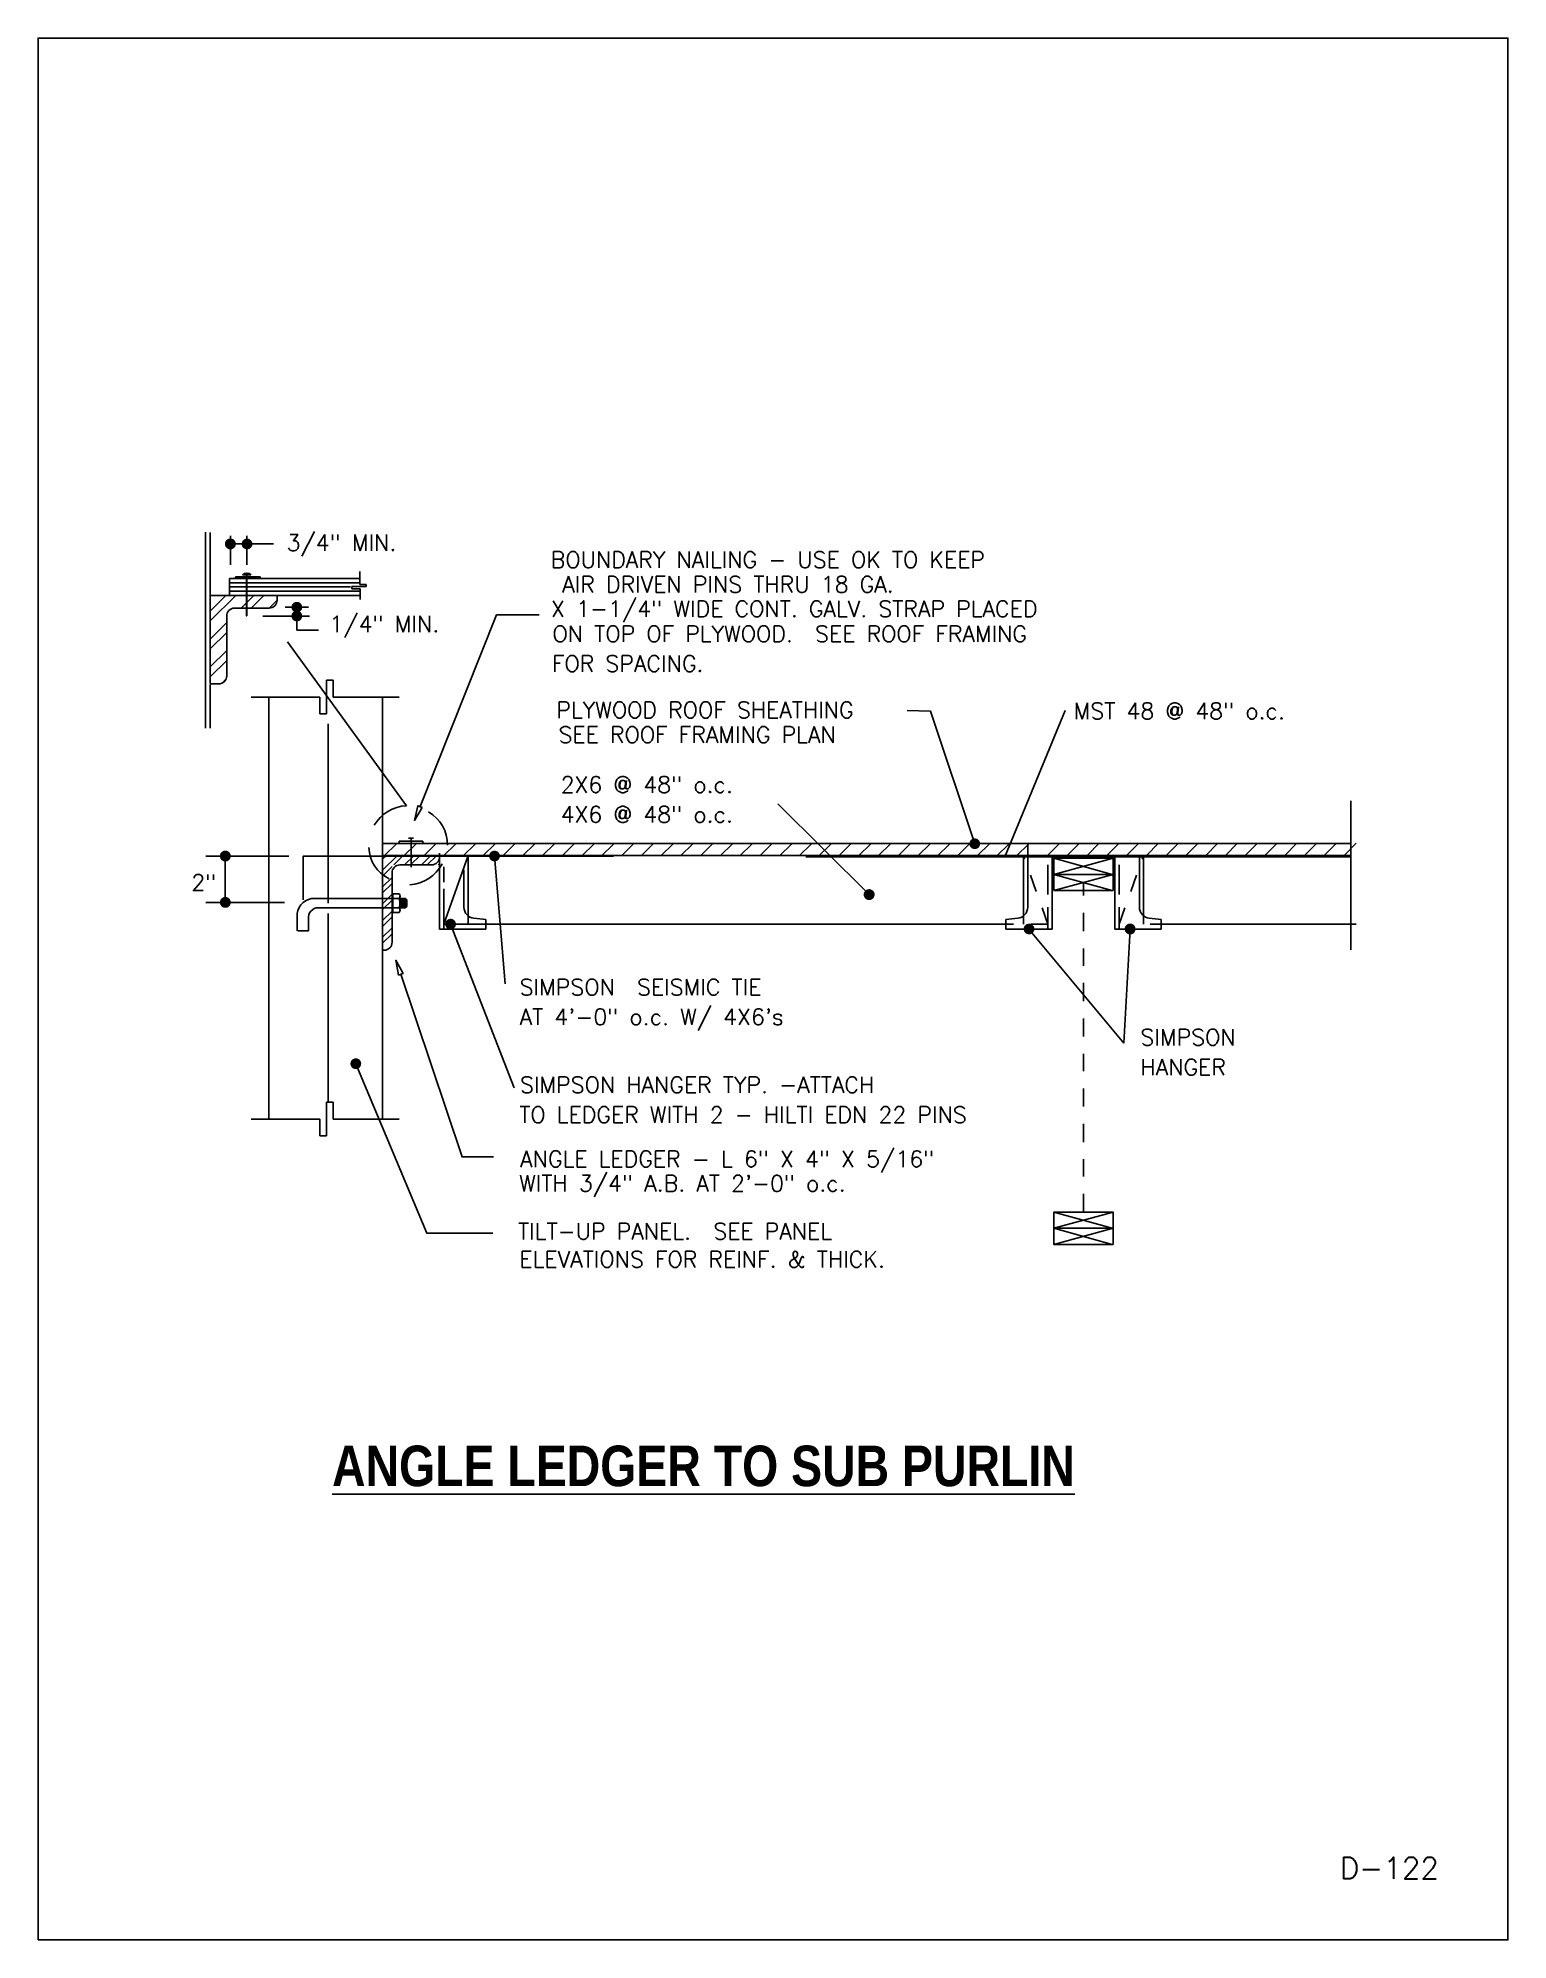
# Model space of a CAD drawing. Extents: x 0 to 8.5, y 0 to 11.
import ezdxf
from ezdxf.enums import TextEntityAlignment as Align

# ---------------------------------------------------------------- set-up
doc = ezdxf.new("R2010")
doc.units = 0
doc.header["$MEASUREMENT"] = 0
for name, pattern in [('2A', [0]), ('ARROW', [0]), ('BREAK2', [0.367454, 0.23622, 0.131234]), ('CENTX', [0.288715, 0.104987, -0.026247, 0.026247, -0.026247, 0.104987]), ('DASHA', [0.052494, 0.026247, -0.026247]), ('DEFAULT', [0]), ('HIDDEN', [0]), ('SOLID', [0])]:
    doc.linetypes.add(name, pattern=pattern)
doc.layers.get('0').update_dxf_attribs({"linetype": 'CONTINUOUS'})
doc.styles.get("Standard").update_dxf_attribs({"font": 'simplex.shx'})

msp = doc.modelspace()

# ---------------------------------------------------------------- linework, layer by layer
at = {"linetype": 'DEFAULT'}
for p, q in [((0.968, 7.261), (0.968, 8.142)), ((0.996, 7.822), (0.996, 8.141)), ((1.112, 7.954), (1.112, 8.12)), ((1.112, 8.074), (1.362, 8.074)), ((1.208, 7.954), (1.208, 8.12)), ((0.996, 7.822), (0.996, 7.779)), ((1.108, 7.779), (1.108, 7.874)), ((1.108, 7.874), (1.859, 7.874)), ((1.108, 7.85), (1.859, 7.85)), ((1.109, 7.826), (1.806, 7.826)), ((1.141, 7.883), (1.284, 7.883)), ((1.141, 7.877), (1.141, 7.883)), ((1.231, 7.896), (1.183, 7.896)), ((1.183, 7.895), (1.231, 7.895)), ((1.205, 7.893), (1.205, 7.684)), ((1.207, 7.684), (1.207, 7.895)), ((1.231, 7.895), (1.231, 7.896)), ((1.284, 7.883), (1.284, 7.875)), ((1.814, 7.828), (1.814, 7.815)), ((1.897, 7.828), (1.814, 7.828)), ((1.814, 7.815), (1.862, 7.815)), ((1.86, 7.914), (1.86, 7.839)), ((1.86, 7.839), (1.897, 7.839)), ((1.862, 7.815), (1.862, 7.752)), ((1.897, 7.839), (1.897, 7.828)), ((0.996, 7.777), (0.996, 7.266)), ((1.382, 7.776), (0.996, 7.776)), ((0.996, 7.629), (1.144, 7.776)), ((0.996, 7.686), (1.086, 7.776)), ((1.109, 7.8), (1.859, 7.8)), ((1.136, 7.703), (1.336, 7.703)), ((1.175, 7.703), (1.248, 7.776)), ((1.232, 7.703), (1.305, 7.776)), ((1.337, 7.703), (1.382, 7.748)), ((1.382, 7.776), (1.862, 7.776)), ((1.382, 7.749), (1.382, 7.776)), ((1.429, 7.708), (1.564, 7.708)), ((1.497, 7.708), (1.497, 7.576)), ((0.996, 7.524), (1.091, 7.619)), ((1.091, 7.311), (1.091, 7.657)), ((1.207, 7.659), (1.204, 7.659)), ((1.205, 7.659), (1.205, 7.684)), ((1.207, 7.684), (1.207, 7.659)), ((1.3, 7.657), (1.569, 7.657)), ((2.209, 6.555), (2.651, 7.664)), ((2.651, 7.664), (2.898, 7.664)), ((0.996, 7.467), (1.091, 7.562)), ((1.497, 7.576), (1.622, 7.576)), ((0.996, 7.363), (1.091, 7.457)), ((0.996, 7.306), (1.091, 7.4)), ((0.968, 7.261), (0.968, 7.009)), ((0.996, 7.265), (1.045, 7.265)), ((0.996, 7.261), (0.996, 7.009)), ((1.065, 7.269), (1.086, 7.291)), ((1.668, 7.286), (1.706, 7.286)), ((1.668, 7.091), (1.668, 7.286)), ((1.706, 7.286), (1.706, 7.187)), ((1.233, 7.187), (1.629, 7.187)), ((1.334, 7.184), (1.334, 4.747)), ((1.629, 7.187), (1.629, 7.091)), ((1.706, 7.187), (2.089, 7.187)), ((1.992, 4.747), (1.992, 7.184)), ((1.629, 7.091), (1.668, 7.091)), ((1.992, 6.341), (5.723, 6.341)), ((5.723, 6.272), (1.992, 6.272)), ((1.992, 6.272), (2.322, 6.272)), ((1.992, 6.25), (2.015, 6.272)), ((1.992, 6.187), (2.078, 6.272)), ((2.002, 6.27), (2.072, 6.34)), ((2.057, 6.218), (2.112, 6.272)), ((2.088, 6.341), (2.088, 6.355)), ((2.088, 6.355), (2.226, 6.355)), ((2.226, 6.341), (2.088, 6.341)), ((2.116, 6.27), (2.187, 6.34)), ((2.12, 6.218), (2.175, 6.272)), ((2.143, 6.373), (2.171, 6.373)), ((2.154, 6.218), (2.209, 6.272)), ((2.157, 6.373), (2.157, 6.204)), ((2.217, 6.218), (2.272, 6.272)), ((2.226, 6.355), (2.226, 6.341)), ((2.23, 6.27), (2.301, 6.34)), ((2.251, 6.218), (2.306, 6.272)), ((2.322, 6.286), (2.322, 5.847)), ((2.322, 6.272), (2.322, 6.263)), ((2.344, 6.27), (2.415, 6.34)), ((2.346, 5.875), (2.488, 6.272)), ((2.459, 6.27), (2.53, 6.34)), ((2.488, 5.875), (2.488, 6.275)), ((2.573, 6.27), (2.644, 6.34)), ((2.687, 6.27), (2.758, 6.34)), ((2.802, 6.27), (2.872, 6.34)), ((2.916, 6.27), (2.987, 6.34)), ((3.03, 6.27), (3.101, 6.34)), ((3.145, 6.27), (3.215, 6.34)), ((3.259, 6.27), (3.33, 6.34)), ((3.373, 6.27), (3.444, 6.34)), ((3.487, 6.27), (3.558, 6.34)), ((3.602, 6.27), (3.673, 6.34)), ((3.716, 6.27), (3.787, 6.34)), ((3.83, 6.27), (3.901, 6.34)), ((3.945, 6.27), (4.015, 6.34)), ((4.059, 6.27), (4.13, 6.34)), ((4.173, 6.27), (4.244, 6.34)), ((4.288, 6.27), (4.358, 6.34)), ((4.402, 6.27), (4.473, 6.34)), ((4.516, 6.27), (4.587, 6.34)), ((4.63, 6.27), (4.701, 6.34)), ((4.745, 6.27), (4.816, 6.34)), ((4.859, 6.27), (4.93, 6.34)), ((4.973, 6.27), (5.044, 6.34)), ((5.088, 6.27), (5.158, 6.34)), ((5.202, 6.27), (5.273, 6.34)), ((5.316, 6.27), (5.387, 6.34)), ((5.431, 6.27), (5.501, 6.34)), ((5.545, 6.27), (5.616, 6.34)), ((5.659, 6.27), (5.73, 6.34)), ((5.698, 5.875), (5.698, 6.275)), ((5.723, 5.973), (5.723, 6.272)), ((5.838, 6.272), (5.908, 6.343)), ((5.864, 6.272), (5.864, 5.847)), ((5.864, 6.272), (5.864, 6.263)), ((5.952, 6.272), (6.023, 6.343)), ((6.066, 6.272), (6.137, 6.343)), ((6.18, 6.272), (6.251, 6.343)), ((6.227, 6.272), (6.227, 5.847)), ((6.227, 6.272), (6.227, 6.263)), ((6.295, 6.272), (6.366, 6.343)), ((6.369, 5.973), (6.369, 6.272)), ((6.393, 5.875), (6.393, 6.275)), ((6.409, 6.272), (6.48, 6.343)), ((6.523, 6.272), (6.594, 6.343)), ((6.638, 6.272), (6.708, 6.343)), ((6.752, 6.272), (6.823, 6.343)), ((6.866, 6.272), (6.937, 6.343)), ((6.981, 6.272), (7.051, 6.343)), ((7.095, 6.272), (7.166, 6.343)), ((7.209, 6.272), (7.28, 6.343)), ((7.323, 6.272), (7.394, 6.343)), ((7.438, 6.272), (7.509, 6.343)), ((7.552, 6.272), (7.623, 6.343)), ((1.45, 6.269), (0.971, 6.269)), ((1.083, 6.001), (1.083, 6.269)), ((1.992, 6.153), (2.047, 6.208)), ((2.047, 6.172), (2.047, 5.77)), ((2.276, 6.218), (2.093, 6.218)), ((2.314, 6.218), (2.322, 6.225)), ((2.346, 6.118), (2.346, 6.207)), ((2.463, 5.973), (2.463, 6.19)), ((5.872, 6.218), (5.864, 6.225)), ((6.211, 6.163), (5.874, 6.257)), ((5.874, 6.163), (6.217, 6.257)), ((6.211, 6.07), (5.874, 6.163)), ((5.874, 6.07), (6.217, 6.163)), ((6.219, 6.218), (6.227, 6.225)), ((1.992, 6.09), (2.047, 6.145)), ((1.992, 6.056), (2.047, 6.111)), ((2.088, 6.051), (2.052, 6.051)), ((2.052, 5.943), (2.052, 6.051)), ((2.346, 5.847), (2.346, 6.079)), ((1.426, 6.001), (0.971, 6.001)), ((1.992, 5.993), (2.047, 6.048)), ((1.992, 5.959), (2.047, 6.014)), ((1.992, 5.896), (2.047, 5.951)), ((2.052, 6.047), (2.048, 6.047)), ((2.052, 5.947), (2.048, 5.947)), ((2.052, 6.024), (2.088, 6.024)), ((2.052, 5.97), (2.088, 5.97)), ((2.052, 5.943), (2.088, 5.943)), ((2.093, 5.956), (2.093, 6.038)), ((2.093, 6.024), (2.102, 5.97)), ((2.093, 6.024), (2.123, 6.024)), ((2.093, 5.97), (2.123, 5.97)), ((2.101, 6.024), (2.11, 5.97)), ((2.11, 6.024), (2.119, 5.97)), ((2.119, 6.024), (2.127, 5.973)), ((2.123, 6.024), (2.132, 6.015)), ((2.123, 5.97), (2.132, 5.978)), ((2.128, 6.019), (2.132, 5.995)), ((2.132, 5.978), (2.132, 6.015)), ((2.346, 5.875), (2.346, 5.973)), ((5.84, 5.875), (5.84, 5.973)), ((6.251, 5.875), (6.251, 5.973)), ((1.499, 5.936), (1.499, 5.837)), ((1.502, 5.836), (1.563, 5.836)), ((1.563, 5.836), (1.563, 5.906)), ((1.992, 5.862), (2.047, 5.917)), ((1.992, 5.799), (2.047, 5.854)), ((2.322, 5.847), (2.589, 5.847)), ((2.345, 5.875), (2.385, 5.875)), ((2.346, 5.875), (2.488, 5.875)), ((2.401, 5.875), (2.468, 5.875)), ((5.588, 5.875), (2.486, 5.875)), ((2.589, 5.902), (2.52, 5.909)), ((2.589, 5.847), (2.589, 5.902)), ((5.597, 5.902), (5.666, 5.909)), ((5.597, 5.847), (5.597, 5.902)), ((5.864, 5.847), (5.597, 5.847)), ((6.227, 5.847), (6.495, 5.847)), ((6.495, 5.902), (6.426, 5.909)), ((7.623, 5.875), (6.431, 5.875)), ((6.495, 5.847), (6.495, 5.902)), ((1.992, 5.765), (2.047, 5.82)), ((2.002, 5.724), (1.992, 5.724)), ((1.668, 4.65), (1.668, 4.845)), ((1.668, 4.845), (1.706, 4.845)), ((1.706, 4.845), (1.706, 4.747)), ((1.233, 4.747), (1.629, 4.747)), ((1.629, 4.747), (1.629, 4.65)), ((1.706, 4.747), (2.089, 4.747)), ((1.629, 4.65), (1.668, 4.65)), ((6.211, 4.116), (5.874, 4.21)), ((5.874, 4.116), (6.217, 4.21)), ((6.211, 4.022), (5.874, 4.116)), ((5.874, 4.022), (6.217, 4.116))]:
    msp.add_line(p, q, dxfattribs=at)
at = {"linetype": 'ARROW'}
for p, q in [((2.13, 6.56), (1.443, 7.507)), ((5.939, 7.11), (5.591, 6.264)), ((4.278, 6.57), (4.806, 6.046)), ((2.702, 5.53), (2.64, 6.269)), ((2.754, 4.928), (2.385, 5.875)), ((6.278, 5.186), (5.73, 5.847)), ((6.278, 5.186), (6.315, 5.847))]:
    msp.add_line(p, q, dxfattribs=at)
at = {"linetype": 'HIDDEN'}
for p, q in [((1.677, 7.034), (1.677, 5.996)), ((1.601, 6.024), (2.048, 6.024)), ((1.62, 5.97), (2.048, 5.97)), ((1.677, 5.936), (1.677, 4.845))]:
    msp.add_line(p, q, dxfattribs=at)
at = {"linetype": 'BREAK2'}
msp.add_line((7.592, 6.588), (7.592, 5.727), dxfattribs=at)
at = {"linetype": 'DASHA'}
for p, q in [((5.84, 5.875), (5.698, 6.272)), ((6.251, 5.875), (6.393, 6.272)), ((5.84, 5.875), (5.588, 5.875))]:
    msp.add_line(p, q, dxfattribs=at)
at = {"linetype": '2A'}
msp.add_line((7.588, 6.264), (4.44, 6.264), dxfattribs=at)
at = {"linetype": 'CENTX'}
msp.add_line((6.046, 4.21), (6.046, 6.116), dxfattribs=at)
at = {"linetype": 'Continuous'}
msp.add_lwpolyline([(0, 0), (8.5, 0), (8.5, 11), (0, 11)], close=True, dxfattribs=at)
at = {"linetype": 'Continuous', "const_width": 0.0312}
for points in [[(1.096, 8.074, 1), (1.128, 8.074, 1)], [(1.193, 8.074, 1), (1.224, 8.074, 1)], [(1.481, 7.708, 1), (1.512, 7.708, 1)], [(1.481, 7.657, 1), (1.512, 7.657, 1)], [(1.067, 6.269, 1), (1.099, 6.269, 1)], [(2.624, 6.269, 1), (2.655, 6.269, 1)], [(5.401, 6.34, 1), (5.432, 6.34, 1)], [(4.79, 6.046, 1), (4.822, 6.046, 1)], [(1.067, 6.001, 1), (1.099, 6.001, 1)], [(2.37, 5.875, 1), (2.401, 5.875, 1)], [(5.715, 5.847, 1), (5.746, 5.847, 1)], [(6.299, 5.847, 1), (6.331, 5.847, 1)], [(1.822, 5.068, 1), (1.853, 5.068, 1)]]:
    msp.add_lwpolyline(points, format="xyb", close=True, dxfattribs=at)
at = {"linetype": 'DEFAULT'}
for points in [[(1.232, 7.896, 0.379231), (1.183, 7.896)], [(1.231, 7.897, 0.301848), (1.184, 7.896)], [(1.136, 7.703, 0.414214), (1.091, 7.657)], [(1.336, 7.703, 0.414214), (1.382, 7.749)], [(1.045, 7.265, 0.414214), (1.091, 7.311)], [(2.13, 6.56, 0.244664), (1.944, 6.448)], [(2.367, 6.331, 0.283087), (2.257, 6.524)], [(1.913, 6.318, 0.280232), (2.03, 6.138)], [(2.093, 6.218, 0.414214), (2.047, 6.172)], [(2.15, 6.102, 0.253868), (2.337, 6.224)], [(2.276, 6.218, 0.414214), (2.322, 6.263)], [(2.088, 6.024, 0.384615), (2.088, 6.051)], [(1.601, 6.024, 0.398337), (1.499, 5.936)], [(1.62, 5.97, 0.435291), (1.563, 5.906)], [(2.088, 5.97, 0.192308), (2.088, 6.024)], [(2.088, 5.943, 0.384615), (2.088, 5.97)], [(2.463, 5.973, 0.382854), (2.52, 5.909)], [(5.723, 5.973, -0.382854), (5.666, 5.909)], [(6.369, 5.973, 0.382854), (6.426, 5.909)], [(2.002, 5.724, 0.414214), (2.047, 5.77)]]:
    msp.add_lwpolyline(points, format="xyb", dxfattribs=at)
at = {"linetype": 'ARROW'}
for points in [[(5.025, 7.11), (5.16, 7.106), (5.417, 6.34)], [(2.63, 4.087), (2.248, 4.087), (1.838, 5.068)]]:
    msp.add_lwpolyline(points, dxfattribs=at)
at = {"linetype": 'SOLID'}
for points in [[(2.222, 6.549), (2.196, 6.56), (2.177, 6.475)], [(2.084, 5.58), (2.111, 5.59), (2.069, 5.666)]]:
    msp.add_lwpolyline(points, close=True, dxfattribs=at)
at = {"linetype": 'DEFAULT'}
for points in [[(7.592, 6.272), (5.723, 6.272), (5.723, 6.341), (7.592, 6.341)], [(2.098, 5.585), (2.452, 4.529), (2.634, 4.529)]]:
    msp.add_lwpolyline(points, dxfattribs=at)
at = {"linetype": '2A'}
msp.add_lwpolyline([(3.328, 6.269), (1.534, 6.269), (1.534, 6.016)], dxfattribs=at)
at = {"linetype": 'DEFAULT'}
for points in [[(6.217, 6.163), (6.217, 6.257), (5.874, 6.257), (5.874, 6.163)], [(6.217, 6.07), (6.217, 6.163), (5.874, 6.163), (5.874, 6.07)], [(6.217, 4.116), (6.217, 4.21), (5.874, 4.21), (5.874, 4.116)], [(6.217, 4.022), (6.217, 4.116), (5.874, 4.116), (5.874, 4.022)]]:
    msp.add_lwpolyline(points, close=True, dxfattribs=at)
at = {"linetype": 'DASHA'}
for points in [[(5.84, 5.847, 0), (5.84, 6.079, 0), (5.84, 6.118, 0), (5.84, 6.272, 0)], [(6.251, 5.847, 0), (6.251, 6.079, 0), (6.251, 6.118, 0), (6.251, 6.272, 0)]]:
    msp.add_polyline3d(points, dxfattribs=at)

# ---------------------------------------------------------------- texts
for s, height, p in [('3/4" MIN.', 0.0938, (1.437, 8.034)), ('BOUNDARY NAILING - USE OK TO KEEP', 0.09375, (2.965, 7.936)), (' AIR DRIVEN PINS THRU 18 GA.', 0.09375, (2.967, 7.793)), ('X 1-1/4" WIDE CONT. GALV. STRAP PLACED', 0.09375, (2.967, 7.652)), ('1/4" MIN.', 0.0938, (1.685, 7.564)), ('ON TOP OF PLYWOOD.  SEE ROOF FRAMING', 0.09375, (2.975, 7.507)), ('FOR SPACING.', 0.09375, (2.972, 7.335)), ('PLYWOOD ROOF SHEATHING', 0.09375, (2.997, 7.067)), ('MST 48 @ 48" o.c.', 0.09375, (5.989, 7.061)), ('SEE ROOF FRAMING PLAN', 0.09375, (3.01, 6.924)), ('2X6 @ 48" o.c.', 0.09375, (3.022, 6.635)), ('4X6 @ 48" o.c.', 0.09375, (3.022, 6.463)), ('2"', 0.0938, (0.886, 6.069)), ('SIMPSON  SEISMIC TIE', 0.09375, (2.785, 5.464)), ('AT 4\'-0" o.c. W/ 4X6\'s', 0.09375, (2.785, 5.292)), ('SIMPSON', 0.0938, (6.375, 5.174)), ('HANGER', 0.0938, (6.375, 5.001)), ('SIMPSON HANGER TYP. -ATTACH ', 0.09375, (2.787, 4.899)), ('TO LEDGER WITH 2 - HILTI EDN 22 PINS ', 0.09375, (2.783, 4.726)), ('ANGLE LEDGER - L 6" X 4" X 5/16"', 0.09375, (2.788, 4.47)), ('WITH 3/4" A.B. AT 2\'-0" o.c.', 0.09375, (2.782, 4.329)), ('TILT-UP PANEL.  SEE PANEL', 0.09375, (2.776, 4.052)), ('ELEVATIONS FOR REINF. & THICK.', 0.09375, (2.784, 3.89))]:
    msp.add_text(s, height=height).set_placement(p)
at = {"linetype": 'Continuous'}
msp.add_text('D-122', height=0.125, dxfattribs=at).set_placement((8.101, 0.353), align=Align.RIGHT)
at = {"linetype": 'Continuous', "insert": (1.7, 2.859), "char_height": 0.23438, "width": 6.42578, "attachment_point": 1}
msp.add_mtext('{\\fTechnicBold|b0|i0|c2|p2;\\LANGLE LEDGER TO SUB PURLIN}', dxfattribs=at)

doc.saveas('drawing.dxf')
